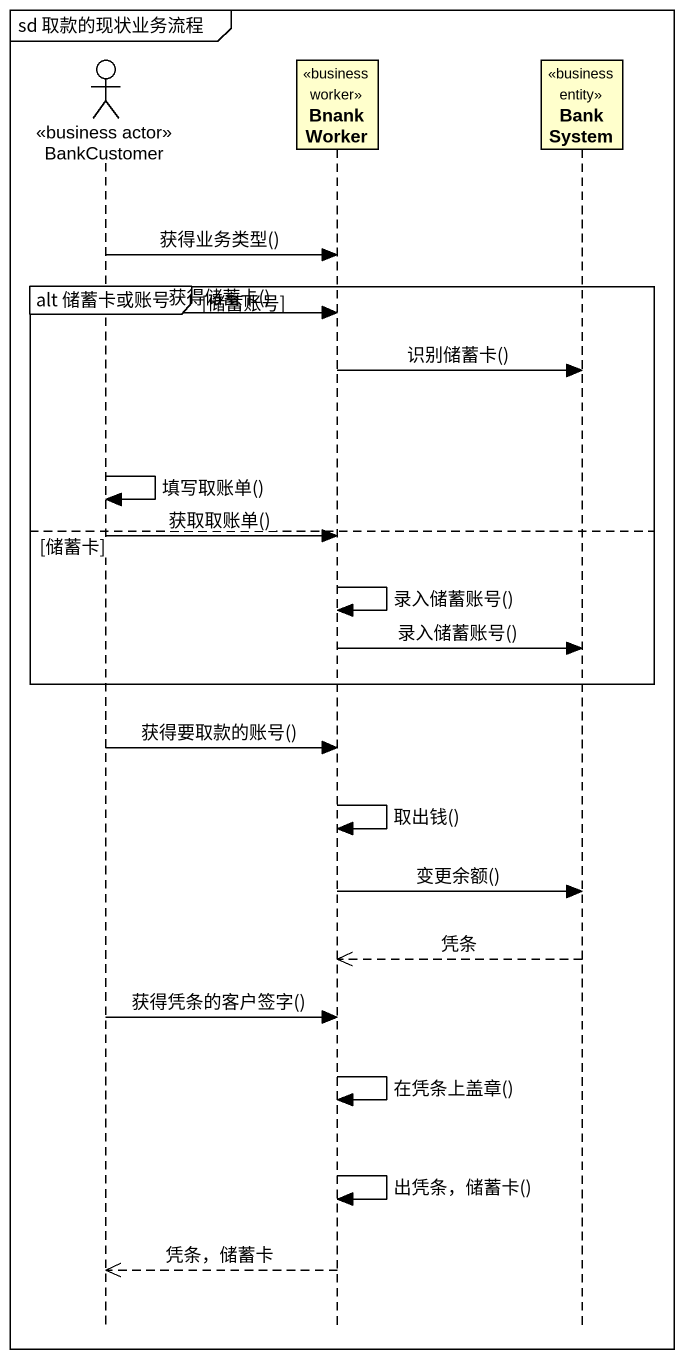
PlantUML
@startuml
mainframe sd 取款的现状业务流程
hide footbox
actor BankCustomer <<business actor>>
participant BnankWorker <<business worker>>
participant BankSystem <<business entity>>

BankCustomer -> BnankWorker : 获得业务类型()
group alt 储蓄卡或账号 [储蓄账号]
  BankCustomer -> BnankWorker : 获得储蓄卡()
  BnankWorker -> BankSystem : 识别储蓄卡()
  BankCustomer -> BankCustomer : 填写取账单()
else 储蓄卡
  BankCustomer -> BnankWorker : 获取取账单()
  BnankWorker -> BnankWorker : 录入储蓄账号()
  BnankWorker -> BankSystem : 录入储蓄账号()
end
BankCustomer -> BnankWorker : 获得要取款的账号()
BnankWorker -> BnankWorker : 取出钱()
BnankWorker -> BankSystem : 变更余额()
BankSystem -->> BnankWorker : 凭条
BankCustomer -> BnankWorker : 获得凭条的客户签字()
BnankWorker -> BnankWorker : 在凭条上盖章()
BnankWorker -> BnankWorker : 出凭条，储蓄卡()
BnankWorker -->> BankCustomer : 凭条，储蓄卡
@enduml
